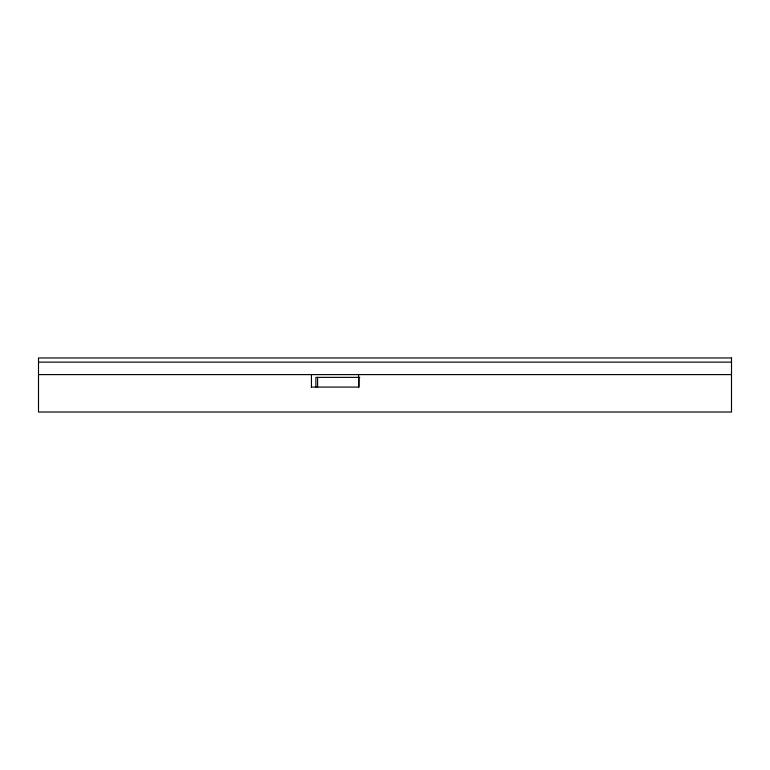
<?xml version="1.0" encoding="UTF-8"?>
<svg xmlns="http://www.w3.org/2000/svg" width="770" height="770" viewBox="0 0 770 770"><rect width="100%" height="100%" fill="white"/><g stroke="black" fill="none" stroke-linecap="round" stroke-linejoin="round"><path stroke-width="1.16" d="M38.5 362.131L731.5 362.131M38.5 374.605L731.5 374.605M359.792 377.377L315.892 377.377L315.892 387.079M311.263 387.079L359.099 387.079L359.099 377.377M358.57 374.605L358.57 387.079M317.596 377.377L317.596 387.079M311.446 374.605L311.446 387.079M731.5 357.973L38.5 357.973L38.5 412.027L731.5 412.027L731.5 357.973"/></g></svg>
